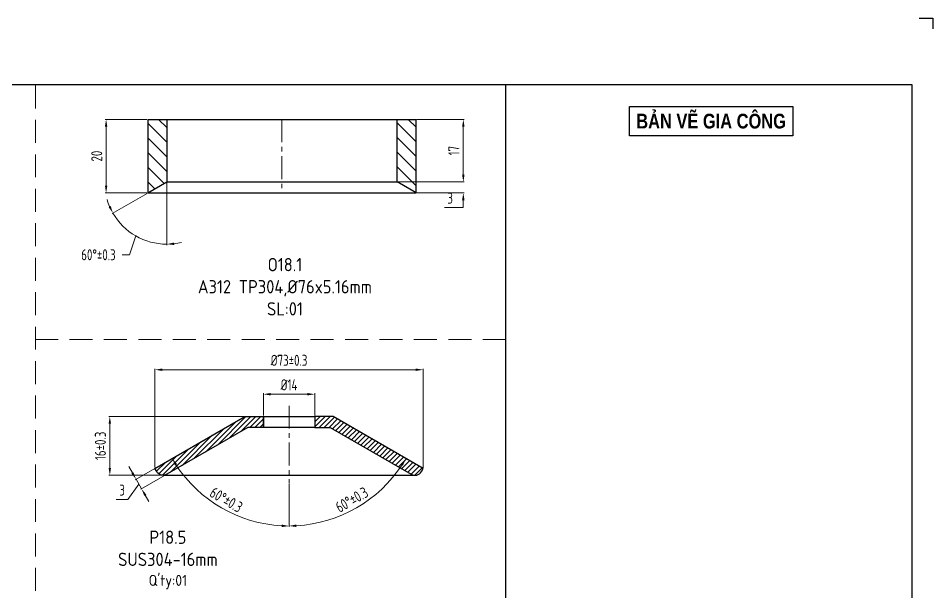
# Model space of a CAD drawing. Header units: millimetres. Extents: x -46397 to 283259, y -8690 to 23983.
# Drawn here: x 259351.1 to 259599.9, y -2154.3 to -1998.4 of the extents above; entities that cross this region are included whole.
import ezdxf

# ---------------------------------------------------------------- set-up
doc = ezdxf.new("R2010")
doc.units = ezdxf.units.MM
doc.linetypes.add('CENTER', pattern=[2, 1.25, -0.25, 0.25, -0.25])
doc.linetypes.add('HIDDEN', pattern=[0.375, 0.25, -0.125])
doc.layers.get('Defpoints').update_dxf_attribs({"lineweight": 0})
doc.layers.add('DIM', color=8, linetype='Continuous')
for name, color, linetype, lineweight in [('Dtext', 255, 'Continuous', 20), ('DUONGCHINH', 7, 'Continuous', 25), ('mD_HATCH', 8, 'Continuous', 0), ('mDƯỜNG KHUẤT', 251, 'HIDDEN', 5), ('mDƯỜNG TÂM', 8, 'CENTER', 0)]:
    doc.layers.add(name, color=color, linetype=linetype, lineweight=lineweight)
doc.styles.add('Arial', font='arial.ttf')
doc.styles.add('Chu va so', font='arial.ttf')
doc.styles.add('GHI CHÚ 1', font='isocp_IV25.ttf', dxfattribs={"width": 0.8})
doc.styles.add('GHI CHÚ 2', font='arial.ttf', dxfattribs={"width": 0.8, "height": 1})
doc.styles.add('TCVN', font='arial.ttf')
doc.dimstyles.new('1-30SCALE', dxfattribs={"dimtxt": 75, "dimasz": 75, "dimexe": 37.5, "dimexo": 30, "dimgap": 30, "dimtad": 1, "dimtoh": 1, "dimdec": 0, "dimdsep": 46, "dimtxsty": 'GHI CHÚ 1', "dimcen": 0.09, "dimclrd": 256, "dimclre": 256, "dimclrt": 2, "dimadec": 0, "dimazin": 0, "dimtfac": 1, "dimtdec": 0, "dimtofl": 0, "dimtmove": 0, "dimatfit": 3, "dimfxl": 1, "dimlwd": 0, "dimlwe": 0, "dimarcsym": 0})
doc.dimstyles.new('1-30SCALE$2', dxfattribs={"dimtxt": 75, "dimasz": 75, "dimexe": 37.5, "dimexo": 30, "dimgap": 30, "dimtad": 1, "dimtoh": 1, "dimdec": 0, "dimdsep": 46, "dimtxsty": 'GHI CHÚ 1', "dimcen": 0.09, "dimclrd": 256, "dimclre": 256, "dimclrt": 2, "dimadec": 0, "dimazin": 0, "dimtfac": 1, "dimtdec": 0, "dimtofl": 0, "dimtmove": 0, "dimatfit": 3, "dimfxl": 1, "dimlwd": 0, "dimlwe": 0, "dimarcsym": 0})
pattern_1 = [(315, (191858.3704, -17124.686), (1.99810699, 1.99810699), [])]

# ---------------------------------------------------------------- blocks, each defined once
blk = doc.blocks.new('*D1463')
at = {"layer": 'Defpoints', "color": 0, "transparency": 16777216}
for p in [(259412.73, -2106.66, 1.05), (259375.97, -2122.66), (259402.27, -2122.66, 1.05)]:
    blk.add_point(p, dxfattribs=at)
at = {"layer": 'DIM', "linetype": 'Continuous', "lineweight": 0, "transparency": 16777216}
for p, q in [((259412.48, -2106.66), (259375.72, -2106.66)), ((259375.97, -2108.66), (259375.97, -2120.66)), ((259402.02, -2122.66), (259375.72, -2122.66))]:
    blk.add_line(p, q, dxfattribs=at)
at = {"layer": 'DIM', "transparency": 16777216}
for points in [[(259375.64, -2108.66), (259376.3, -2108.66), (259375.97, -2106.66)], [(259375.64, -2120.66), (259376.3, -2120.66), (259375.97, -2122.66)]]:
    blk.add_solid(points, dxfattribs=at)
at = {"layer": 'DIM', "color": 2, "transparency": 16777216, "insert": (259373.4, -2114.66), "char_height": 3, "attachment_point": 5, "rotation": 90, "style": 'GHI CHÚ 1'}
blk.add_mtext('16%%P0.3', dxfattribs=at)
blk = doc.blocks.new('*D1464')
at = {"layer": 'Defpoints', "color": 0, "transparency": 16777216}
for p in [(259461.25, -2093.95), (259388.25, -2120.8, 1.05), (259461.25, -2120.8, 1.05)]:
    blk.add_point(p, dxfattribs=at)
at = {"layer": 'DIM', "linetype": 'Continuous', "lineweight": 0, "transparency": 16777216}
for p, q in [((259388.25, -2120.55), (259388.25, -2093.7)), ((259390.25, -2093.95), (259459.25, -2093.95)), ((259461.25, -2120.55), (259461.25, -2093.7))]:
    blk.add_line(p, q, dxfattribs=at)
at = {"layer": 'DIM', "transparency": 16777216}
for points in [[(259390.25, -2093.62), (259390.25, -2094.28), (259388.25, -2093.95)], [(259459.25, -2093.62), (259459.25, -2094.28), (259461.25, -2093.95)]]:
    blk.add_solid(points, dxfattribs=at)
at = {"layer": 'DIM', "color": 2, "transparency": 16777216, "insert": (259424.75, -2091.39), "char_height": 3, "attachment_point": 5, "style": 'GHI CHÚ 1'}
blk.add_mtext('%%C73%%P0.3', dxfattribs=at)
blk = doc.blocks.new('*D1465')
at = {"layer": 'Defpoints', "color": 0, "transparency": 16777216}
for p in [(259431.75, -2100.61), (259417.75, -2106.66, 1.05), (259431.75, -2106.66, 1.05)]:
    blk.add_point(p, dxfattribs=at)
at = {"layer": 'DIM', "linetype": 'Continuous', "lineweight": 0, "transparency": 16777216}
for p, q in [((259417.75, -2106.41), (259417.75, -2100.36)), ((259431.75, -2106.41), (259431.75, -2100.36)), ((259419.75, -2100.61), (259429.75, -2100.61))]:
    blk.add_line(p, q, dxfattribs=at)
at = {"layer": 'DIM', "transparency": 16777216}
for points in [[(259419.75, -2100.28), (259419.75, -2100.94), (259417.75, -2100.61)], [(259429.75, -2100.28), (259429.75, -2100.94), (259431.75, -2100.61)]]:
    blk.add_solid(points, dxfattribs=at)
at = {"layer": 'DIM', "color": 2, "transparency": 16777216, "insert": (259424.75, -2098.06), "char_height": 3, "attachment_point": 5, "style": 'GHI CHÚ 1'}
blk.add_mtext('%%C14', dxfattribs=at)
blk = doc.blocks.new('*D1466')
at = {"layer": 'Defpoints', "color": 0, "transparency": 16777216}
for p in [(259424.75, -2103.73, 1.05), (259412.73, -2106.66, 1.05), (259388.25, -2120.8, 1.05), (259424.75, -2124.87, 1.05), (259401.14, -2127.86)]:
    blk.add_point(p, dxfattribs=at)
at = {"layer": 'DIM', "linetype": 'Continuous', "lineweight": 0, "transparency": 16777216}
blk.add_line((259424.75, -2125.12), (259424.75, -2136.71), dxfattribs=at)
blk.add_arc((259424.75, -2099.72), 36.74, 213.1197, 266.8803, dxfattribs=at)
at = {"layer": 'DIM', "transparency": 16777216}
for points in [[(259393.7, -2119.97), (259394.27, -2119.62), (259392.94, -2118.09)], [(259422.76, -2136.07), (259422.74, -2136.74), (259424.75, -2136.46)]]:
    blk.add_solid(points, dxfattribs=at)
at = {"layer": 'DIM', "color": 2, "transparency": 16777216, "insert": (259407.66, -2129.32), "char_height": 3, "attachment_point": 5, "rotation": 330, "style": 'GHI CHÚ 1'}
blk.add_mtext('60°%%P0.3', dxfattribs=at)
blk = doc.blocks.new('*D1467')
at = {"layer": 'Defpoints', "color": 0, "transparency": 16777216}
for p in [(259424.75, -2103.73, 1.05), (259436.77, -2106.66, 1.05), (259461.25, -2120.8, 1.05), (259424.75, -2124.87, 1.05), (259437.31, -2134.22)]:
    blk.add_point(p, dxfattribs=at)
at = {"layer": 'DIM', "linetype": 'Continuous', "lineweight": 0, "transparency": 16777216}
blk.add_line((259424.75, -2125.12), (259424.75, -2136.69), dxfattribs=at)
blk.add_arc((259424.75, -2099.72), 36.72, 273.1214, 326.8786, dxfattribs=at)
at = {"layer": 'DIM', "transparency": 16777216}
for points in [[(259455.22, -2119.61), (259455.78, -2119.96), (259456.55, -2118.08)], [(259426.76, -2136.72), (259426.74, -2136.05), (259424.75, -2136.44)]]:
    blk.add_solid(points, dxfattribs=at)
at = {"layer": 'DIM', "color": 2, "transparency": 16777216, "insert": (259441.83, -2129.3), "char_height": 3, "attachment_point": 5, "rotation": 30, "style": 'GHI CHÚ 1'}
blk.add_mtext('60°%%P0.3', dxfattribs=at)
blk = doc.blocks.new('*D1437')
at = {"layer": 'Defpoints', "color": 0, "transparency": 16777216}
for p in [(259390.83, -2119.3, 1.05), (259392.33, -2121.9, 1.05), (259384.62, -2126.36)]:
    blk.add_point(p, dxfattribs=at)
at = {"layer": 'DIM', "linetype": 'Continuous', "lineweight": 0, "transparency": 16777216}
for p, q in [((259382.12, -2122.02), (259381.12, -2120.29)), ((259390.62, -2119.43), (259382.9, -2123.88)), ((259392.12, -2122.03), (259384.4, -2126.48)), ((259383.87, -2125.06), (259380.9, -2129.24)), ((259383.12, -2123.76), (259384.62, -2126.36)), ((259380.9, -2129.24), (259377.74, -2129.24)), ((259385.62, -2128.09), (259386.62, -2129.82))]:
    blk.add_line(p, q, dxfattribs=at)
at = {"layer": 'DIM', "transparency": 16777216}
for points in [[(259382.41, -2121.86), (259381.83, -2122.19), (259383.12, -2123.76)], [(259385.91, -2127.92), (259385.33, -2128.25), (259384.62, -2126.36)]]:
    blk.add_solid(points, dxfattribs=at)
at = {"layer": 'DIM', "color": 2, "transparency": 16777216, "insert": (259379.32, -2126.68), "char_height": 3, "attachment_point": 5, "style": 'GHI CHÚ 1'}
blk.add_mtext('3', dxfattribs=at)
blk = doc.blocks.new('*D1442')
at = {"layer": 'Defpoints', "color": 0, "transparency": 16777216}
for p in [(259374.96, -2025.85), (259386.31, -2025.85), (259386.31, -2045.85)]:
    blk.add_point(p, dxfattribs=at)
at = {"layer": 'DIM', "linetype": 'Continuous', "lineweight": 0, "transparency": 16777216}
for p, q in [((259386.06, -2025.85), (259374.71, -2025.85)), ((259374.96, -2043.85), (259374.96, -2027.85)), ((259386.06, -2045.85), (259374.71, -2045.85))]:
    blk.add_line(p, q, dxfattribs=at)
at = {"layer": 'DIM', "transparency": 16777216}
for points in [[(259374.63, -2027.85), (259375.3, -2027.85), (259374.96, -2025.85)], [(259374.63, -2043.85), (259375.3, -2043.85), (259374.96, -2045.85)]]:
    blk.add_solid(points, dxfattribs=at)
at = {"layer": 'DIM', "color": 2, "transparency": 16777216, "insert": (259372.4, -2035.85), "char_height": 3, "attachment_point": 5, "rotation": 90, "style": 'GHI CHÚ 1'}
blk.add_mtext('20', dxfattribs=at)
blk = doc.blocks.new('*D1476')
at = {"layer": 'Defpoints', "color": 0, "transparency": 16777216}
for p in [(259391.47, -2025.85, 2.09), (259391.47, -2042.87, 2.09), (259391.47, -2042.87, 2.09), (259386.31, -2045.85, 2.09), (259385.68, -2058.78)]:
    blk.add_point(p, dxfattribs=at)
at = {"layer": 'DIM', "linetype": 'Continuous', "lineweight": 0, "transparency": 16777216}
for p, q in [((259391.47, -2043.12), (259391.47, -2060.06)), ((259386.1, -2045.98), (259376.59, -2051.46)), ((259383.01, -2057.54), (259381.31, -2062.68)), ((259381.31, -2062.68), (259379.31, -2062.68))]:
    blk.add_line(p, q, dxfattribs=at)
for start, end in [(196.4576, 203.2288), (210, 270), (276.7712, 283.5424)]:
    blk.add_arc((259391.47, -2042.87), 16.93, start, end, dxfattribs=at)
at = {"layer": 'DIM', "transparency": 16777216}
for points in [[(259376.21, -2049.4), (259375.61, -2049.7), (259376.81, -2051.34)], [(259393.49, -2060.02), (259393.45, -2059.35), (259391.47, -2059.81)]]:
    blk.add_solid(points, dxfattribs=at)
at = {"layer": 'DIM', "color": 2, "transparency": 16777216, "insert": (259372.87, -2062.68), "char_height": 3, "attachment_point": 5, "style": 'GHI CHÚ 1'}
blk.add_mtext('60°%%P0.3', dxfattribs=at)
blk = doc.blocks.new('*D1443')
at = {"layer": 'Defpoints', "color": 0, "transparency": 16777216}
for p in [(259454.15, -2042.87, 2.09), (259472.18, -2042.87), (259459.31, -2045.85, 2.09)]:
    blk.add_point(p, dxfattribs=at)
at = {"layer": 'DIM', "linetype": 'Continuous', "lineweight": 0, "transparency": 16777216}
for p, q in [((259472.18, -2040.87), (259472.18, -2038.87)), ((259454.4, -2042.87), (259472.43, -2042.87)), ((259459.56, -2045.85), (259472.43, -2045.85)), ((259472.18, -2047.85), (259472.18, -2049.85)), ((259467.02, -2049.85), (259472.18, -2049.85))]:
    blk.add_line(p, q, dxfattribs=at)
at = {"layer": 'DIM', "transparency": 16777216}
for points in [[(259471.84, -2040.87), (259472.51, -2040.87), (259472.18, -2042.87)], [(259471.84, -2047.85), (259472.51, -2047.85), (259472.18, -2045.85)]]:
    blk.add_solid(points, dxfattribs=at)
at = {"layer": 'DIM', "color": 2, "transparency": 16777216, "insert": (259468.6, -2047.29), "char_height": 3, "attachment_point": 5, "style": 'GHI CHÚ 1'}
blk.add_mtext('3', dxfattribs=at)
blk = doc.blocks.new('*D1444')
at = {"layer": 'Defpoints', "color": 0, "transparency": 16777216}
for p in [(259459.31, -2025.85, 2.09), (259472.18, -2025.85), (259454.15, -2042.87, -2.09)]:
    blk.add_point(p, dxfattribs=at)
at = {"layer": 'DIM', "linetype": 'Continuous', "lineweight": 0, "transparency": 16777216}
for p, q in [((259459.56, -2025.85), (259472.43, -2025.85)), ((259472.18, -2040.87), (259472.18, -2027.85)), ((259454.4, -2042.87), (259472.43, -2042.87))]:
    blk.add_line(p, q, dxfattribs=at)
at = {"layer": 'DIM', "transparency": 16777216}
for points in [[(259471.84, -2027.85), (259472.51, -2027.85), (259472.18, -2025.85)], [(259471.84, -2040.87), (259472.51, -2040.87), (259472.18, -2042.87)]]:
    blk.add_solid(points, dxfattribs=at)
at = {"layer": 'DIM', "color": 2, "transparency": 16777216, "insert": (259469.62, -2034.36), "char_height": 3, "attachment_point": 5, "rotation": 90, "style": 'GHI CHÚ 1'}
blk.add_mtext('17', dxfattribs=at)
blk = doc.blocks.new('*U1828')
at = {"lineweight": 25, "elevation": -0.01}
blk.add_lwpolyline([(501.24, 346.88), (505.27, 346.88), (505.27, 343.77)], dxfattribs=at)
at = {"lineweight": 25}
for points in [[(0, 0), (499.12, 0), (499.12, 326.95), (0, 326.95)], [(0, 0), (377.38, 0), (377.38, 326.95), (0, 326.95)]]:
    blk.add_lwpolyline(points, close=True, dxfattribs=at)
at = {"layer": 'Dtext', "ltscale": 0.1}
for tag, p, height, style in [('REV_3', (380.6, 122.8), 2.17, 'TCVN'), ('FOR_APPROVAL3', (402.34, 122.65, -0.02), 2.61, 'TCVN'), ('REV_2', (380.6, 114.69), 2.17, 'TCVN'), ('FOR_APPROVAL2', (402.34, 114.53, -0.02), 2.61, 'TCVN'), ('REV_1', (380.6, 106.57), 2.17, 'TCVN'), ('FOR_APPROVAL1', (402.34, 106.42, -0.02), 2.61, 'TCVN'), ('REV_0', (380.6, 98.45), 2.17, 'TCVN'), ('NGUOI_VE', (425.5, 98.34, -0.02), 2.61, 'TCVN'), ('NGUOI_KIEM_2', (448.55, 98.34, -0.02), 2.61, 'TCVN'), ('NGUOI_DUYET', (476.4, 98.34, -0.02), 2.61, 'TCVN'), ('1.1_A4', (477.79, 4.95, -0.02), 2.61, 'Chu va so'), ('A4_A4', (486.47, 4.95, -0.02), 2.61, 'Chu va so'), ('REV.', (493.62, 4.95, -0.02), 2.61, 'Chu va so')]:
    blk.add_attdef(tag, p, '', height=height, dxfattribs=dict(at, style=style))
for tag, p, height, style, width in [('NGAY_REV03', (386.11, 122.65, -0.02), 2.26, 'TCVN', 0.95), ('NGAY_REV02', (386.11, 114.53, -0.02), 2.26, 'TCVN', 0.95), ('NGAY_REV01', (386.11, 106.42, -0.02), 2.26, 'TCVN', 0.95), ('NGAY_REV0', (386.11, 98.3, -0.02), 2.26, 'TCVN', 0.95), ('DWD.NO', (385.9, 2.12, -0.02), 3.48, 'Chu va so', 0.85)]:
    blk.add_attdef(tag, p, '', height=height, dxfattribs=dict(at, style=style, width=width))
at = {"layer": 'Dtext', "lineweight": 25, "ltscale": 0.1, "style": 'Chu va so'}
for tag, p, height in [('PROJECT_CODE', (411.04, 40.87), 5.22), ('TITLE1', (388.45, 31.17, -0.02), 3.48), ('TITLE2', (388.45, 22.99, -0.02), 3.48), ('TITLE3', (388.45, 14.87, -0.02), 3.48)]:
    blk.add_attdef(tag, p, '', height=height, dxfattribs=at)

msp = doc.modelspace()

# ---------------------------------------------------------------- hatches: boundary and pattern name
at = {"layer": 'mD_HATCH'}
h = msp.add_hatch(dxfattribs=at)
h.set_pattern_fill('ANSI31', color=251, scale=0.89, angle=-90, style=0)
h.set_pattern_definition(pattern_1)
h.paths.add_polyline_path([(259391.47, -2042.87), (259391.47, -2025.85), (259386.31, -2025.85), (259386.31, -2045.85)], flags=0)
h = msp.add_hatch(dxfattribs=at)
h.set_pattern_fill('ANSI31', color=251, scale=0.89, angle=-90, style=0)
h.set_pattern_definition(pattern_1)
h.paths.add_polyline_path([(259454.15, -2025.85), (259454.15, -2042.87), (259459.31, -2045.85), (259459.31, -2025.85)], flags=0)
h = msp.add_hatch(dxfattribs=at)
h.set_pattern_fill('ANSI31', color=251, scale=0.3, style=0)
h.set_pattern_definition([(45, (170527.2731, 238904.0291), (-0.673519209, 0.673519209), [])])
edge = h.paths.add_edge_path()
edge.add_line((259431.75, -2109.66), (259435.97, -2109.66))
edge.add_line((259435.97, -2109.66), (259458.02, -2122.39))
edge.add_arc((259459.02, -2120.66), 2, 240, 330)
edge.add_line((259460.75, -2121.66), (259461.25, -2120.8))
edge.add_line((259461.25, -2120.8), (259436.77, -2106.66))
edge.add_line((259436.77, -2106.66), (259431.75, -2106.66))
edge.add_line((259431.75, -2106.66), (259431.75, -2109.66))
edge = h.paths.add_edge_path()
edge.add_line((259417.75, -2109.66), (259413.53, -2109.66))
edge.add_line((259413.53, -2109.66), (259391.48, -2122.39))
edge.add_arc((259390.48, -2120.66), 2, 210, 300, ccw=False)
edge.add_line((259388.75, -2121.66), (259388.25, -2120.8))
edge.add_line((259388.25, -2120.8), (259412.73, -2106.66))
edge.add_line((259412.73, -2106.66), (259417.75, -2106.66))
edge.add_line((259417.75, -2106.66), (259417.75, -2109.66))

# ---------------------------------------------------------------- linework, layer by layer
at = {"layer": 'DUONGCHINH'}
for p, q in [((259386.31, -2025.85, -0.15), (259386.31, -2045.85, -0.15)), ((259386.31, -2025.85, -0.15), (259459.31, -2025.85, -0.15)), ((259391.47, -2025.85, -0.15), (259391.47, -2042.87, -0.15)), ((259454.15, -2042.87, -0.15), (259454.15, -2025.85, -0.15)), ((259459.31, -2045.85, -0.15), (259459.31, -2025.85, -0.15)), ((259386.31, -2045.85, -0.15), (259391.47, -2042.87, -0.15)), ((259391.47, -2042.87, -0.15), (259454.15, -2042.87, -0.15)), ((259459.31, -2045.85, -0.15), (259454.15, -2042.87, -0.15)), ((259386.31, -2045.85, -0.15), (259459.31, -2045.85, -0.15)), ((259390.48, -2122.66, -1.2), (259459.02, -2122.66, -1.2))]:
    msp.add_line(p, q, dxfattribs=at)
at = {"layer": 'DUONGCHINH', "elevation": -1.2}
for points in [[(259417.75, -2109.66), (259413.53, -2109.66), (259391.48, -2122.39, -0.414214), (259388.75, -2121.66), (259388.25, -2120.8), (259412.73, -2106.66), (259417.75, -2106.66)], [(259431.75, -2109.66), (259435.97, -2109.66), (259458.02, -2122.39, 0.414214), (259460.75, -2121.66), (259461.25, -2120.8), (259436.77, -2106.66), (259431.75, -2106.66)]]:
    msp.add_lwpolyline(points, format="xyb", close=True, dxfattribs=at)
msp.add_lwpolyline([(259417.75, -2106.66), (259431.75, -2106.66), (259431.75, -2109.66), (259417.75, -2109.66)], close=True, dxfattribs=at)
at = {"layer": 'mDƯỜNG KHUẤT', "ltscale": 25, "elevation": -0.15}
for points in [[(259483.75, -2016.48), (259483.75, -2313.49), (259355.75, -2313.49), (259355.75, -2016.48)], [(259483.75, -2085.76), (259355.75, -2085.76)]]:
    msp.add_lwpolyline(points, dxfattribs=at)
at = {"layer": 'mDƯỜNG TÂM', "lineweight": 0, "ltscale": 5}
for p, q in [((259422.81, -2025.85, -0.15), (259422.81, -2045.85, -0.15)), ((259424.75, -2103.73, -1.2), (259424.75, -2124.87, -1.2))]:
    msp.add_line(p, q, dxfattribs=at)

# ---------------------------------------------------------------- texts
at = {"char_height": 3.6082, "attachment_point": 1, "style": 'Arial'}
for s, width, heights, insert in [('\\pxqc;{\\Fisocp|c0;O18.1\\P\\C7;A312 TP304,%%C76x5.16mm\\PSL:01}', 63.22, [24.03], (259392.01, -2063.56, -0.15)), ("\\pxqc;{\\Fisocp|c0;P18.5\\P\\C7;SUS304\\C0;-16mm\\P\\H0.83333x;Q'ty:01}", 41.5949, [16.19], (259370.97, -2137.71, -0.15))]:
    msp.add_mtext_dynamic_manual_height_columns(s, width=width, gutter_width=0.564, heights=heights, dxfattribs=dict(at, insert=insert))

# ---------------------------------------------------------------- dimensions: what is measured, and where the dimension line sits
at = {"layer": 'DIM'}
dim = msp.add_angular_dim_2l(base=(259385.68, -2058.78), line1=((259391.47, -2025.85, -0.15), (259391.47, -2042.87, -0.15)), line2=((259386.31, -2045.85, -0.15), (259391.47, -2042.87, -0.15)), dimstyle='1-30SCALE$2', override={"dimtxt": 3, "dimasz": 2, "dimexe": 0.25, "dimexo": 0.25, "dimgap": 1, "dimpost": '%%P0.3', "dimtmove": 1}, dxfattribs=at)
dim.commit()
dim.dimension.update_dxf_attribs({"geometry": '*D1476', "text_midpoint": (259372.87, -2062.68, -2.25), "dimtype": 162})
for base, p1, p2, override, picture, middle in [((259374.96, -2025.85, -2.25), (259386.31, -2045.85, -2.25), (259386.31, -2025.85, -2.25), {"dimtxt": 3, "dimasz": 2, "dimexe": 0.25, "dimexo": 0.25, "dimgap": 1, "dimtmove": 1}, '*D1442', (259372.4, -2035.85, -2.25)), ((259472.18, -2025.85, -0.15), (259454.15, -2042.87, -2.25), (259459.31, -2025.85, 1.94), {"dimtxt": 3, "dimasz": 2, "dimexe": 0.25, "dimexo": 0.25, "dimgap": 1, "dimtmove": 1}, '*D1444', (259469.62, -2034.36, -0.15)), ((259375.97, -2122.66, -2.25), (259412.73, -2106.66, -1.2), (259402.27, -2122.66, -1.2), {"dimtxt": 3, "dimasz": 2, "dimexe": 0.25, "dimexo": 0.25, "dimgap": 1, "dimpost": '%%P0.3', "dimtmove": 1}, '*D1463', (259373.4, -2114.66, -2.25))]:
    dim = msp.add_linear_dim(base=base, p1=p1, p2=p2, angle=90, dimstyle='1-30SCALE', override=override, dxfattribs=at)
    dim.commit()
    dim.dimension.update_dxf_attribs({"geometry": picture, "text_midpoint": middle})
for base, p1, p2, angle, picture, middle, dimtype in [((259472.18, -2042.87, -2.25), (259459.31, -2045.85, -0.15), (259454.15, -2042.87, -0.15), 90, '*D1443', (259472.18, -2049.85, -2.25), 160), ((259384.62, -2126.36, -3.29), (259390.83, -2119.3, -2.25), (259392.33, -2121.9, -2.25), 300, '*D1437', (259379.9, -2129.24, -3.29), 161)]:
    dim = msp.add_linear_dim(base=base, p1=p1, p2=p2, angle=angle, dimstyle='1-30SCALE', override={"dimtxt": 3, "dimasz": 2, "dimexe": 0.25, "dimexo": 0.25, "dimgap": 1, "dimtmove": 1}, dxfattribs=at)
    dim.commit()
    dim.dimension.update_dxf_attribs({"geometry": picture, "text_midpoint": middle, "dimtype": dimtype})
for base, p1, p2, override, picture, middle in [((259461.25, -2093.95, -2.25), (259388.25, -2120.8, -1.2), (259461.25, -2120.8, -1.2), {"dimtxt": 3, "dimasz": 2, "dimexe": 0.25, "dimexo": 0.25, "dimgap": 1, "dimpost": '%%P0.3', "dimtmove": 1}, '*D1464', (259424.75, -2091.39, -2.25)), ((259431.75, -2100.61, -2.25), (259417.75, -2106.66, -1.2), (259431.75, -2106.66, -1.2), {"dimtxt": 3, "dimasz": 2, "dimexe": 0.25, "dimexo": 0.25, "dimgap": 1, "dimtmove": 1}, '*D1465', (259424.75, -2098.06, -2.25))]:
    dim = msp.add_linear_dim(base=base, p1=p1, p2=p2, text='%%C<>', dimstyle='1-30SCALE', override=override, dxfattribs=at)
    dim.commit()
    dim.dimension.update_dxf_attribs({"geometry": picture, "text_midpoint": middle})
for base, line1, line2, picture, middle in [((259401.14, -2127.86), ((259388.25, -2120.8, -1.2), (259412.73, -2106.66, -1.2)), ((259424.75, -2103.73, -1.2), (259424.75, -2124.87, -1.2)), '*D1466', (259407.66, -2129.32, -2.25)), ((259437.31, -2134.22), ((259424.75, -2103.73, -1.2), (259424.75, -2124.87, -1.2)), ((259461.25, -2120.8, -1.2), (259436.77, -2106.66, -1.2)), '*D1467', (259441.83, -2129.3, -2.25))]:
    dim = msp.add_angular_dim_2l(base=base, line1=line1, line2=line2, dimstyle='1-30SCALE$2', override={"dimtxt": 3, "dimasz": 2, "dimexe": 0.25, "dimexo": 0.25, "dimgap": 1, "dimpost": '%%P0.3', "dimtmove": 1}, dxfattribs=at)
    dim.commit()
    dim.dimension.update_dxf_attribs({"geometry": picture, "text_midpoint": middle})

# ---------------------------------------------------------------- next in the draw order: block references
at = {"xscale": 0.9084576280678549, "yscale": 0.9084576280678549, "zscale": 0.9084576280678549}
msp.add_blockref('*U1828', (259140.91, -2313.49, -0.15), dxfattribs=at)

# ---------------------------------------------------------------- next in the draw order: texts
at = {"insert": (259519.36, -2024.33, -0.2), "char_height": 4, "attachment_point": 1, "style": 'GHI CHÚ 2', "bg_fill": 16, "box_fill_scale": 1.5, "bg_fill_color": 256, "bg_fill_transparency": 0}
msp.add_mtext_dynamic_manual_height_columns('\\pxqc;{\\fArial|b1|i0|c0|p34;BẢN VẼ GIA CÔNG }', width=40.5028, gutter_width=4.01, heights=[0], dxfattribs=at)

doc.saveas('drawing.dxf')
